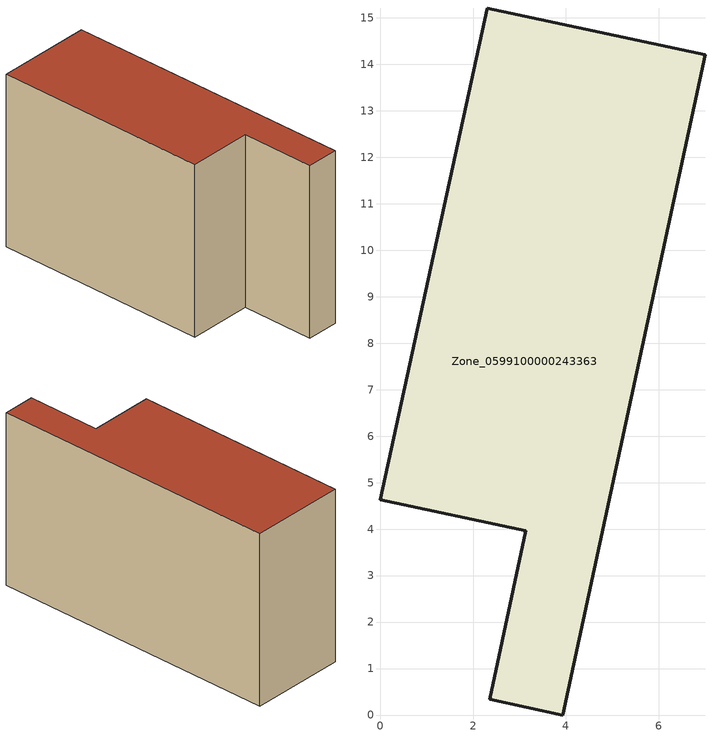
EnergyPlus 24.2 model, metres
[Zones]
Zone_0599100000243363
 floor ground (C_G): 7,14.2 3.93,0 2.36,0.34 3.14,3.96 0,4.63 2.31,15.21 z0
 wall outside (C_F): 3.93,0 7,14.2 2.31,15.21 0,4.63 3.14,3.96 2.36,0.34 3.93,0 z0:8.65
 roof outside (C_R): 2.36,0.34 3.93,0 7,14.2 2.31,15.21 0,4.63 3.14,3.96 z8.65
[BUILDING]
Pand.0599100000243363: North Axis=0; Terrain=City; Loads Convergence Tolerance Value=0.04; Temperature Convergence Tolerance Value=0.4; Solar Distribution=FullExterior; Maximum Number of Warmup Days=25; Minimum Number of Warmup Days=1
[Site:Location]
Rotterdam.The.Hague.AP_ZH_NLD Design_Conditions: Latitude=51.96; Longitude=4.45; Time Zone=1; Elevation=-4.5
[SITE:GROUNDTEMPERATURE:BUILDINGSURFACE]
18, 18, 18, 18, 18, 18, 18, 18, 18, 18, 18, 18
[MATERIAL] Thermal Absorptance=0.9; Solar Absorptance=0.7; Visible Absorptance=0.7
Name | Roughness | Thickness | Conductivity | Density | Specific Heat
G.TI.1975-1991 | MediumSmooth | 0.15 | 0.288461 | 540 | 1210
F.TI.1975-1991 | Rough | 0.3 | 0.230769 | 1920 | 840
R.TI.1975-1991 | MediumRough | 0.2 | 0.153846 | 1500 | 1000
[CONSTRUCTION]
C_G: G.TI.1975-1991
C_F: F.TI.1975-1991
C_R: R.TI.1975-1991
[ZONE]
Zone_0599100000243363: Type=1; Multiplier=1; Ceiling Height=Autocalculate; Volume=Autocalculate; Floor Area=autocalculate; Part of Total Floor Area=Yes
[ZONEINFILTRATION:DESIGNFLOWRATE]
Infil_Zone_0599100000243363: Zone or ZoneList or Space or SpaceList=Zone_0599100000243363; Schedule=AlwaysOn; Design Flow Rate Calculation Method=Flow/Area; Flow Rate per Floor Area=0.003; Constant Term Coefficient=1; Temperature Term Coefficient=0; Velocity Term Coefficient=0; Velocity Squared Term Coefficient=0
[HVACTEMPLATE:ZONE:IDEALLOADSAIRSYSTEM]
Zone_0599100000243363: Maximum Heating Supply Air Temperature=50; Minimum Cooling Supply Air Temperature=13; Maximum Heating Supply Air Humidity Ratio=0.0156; Minimum Cooling Supply Air Humidity Ratio=0.0077; Heating Limit=NoLimit; Cooling Limit=NoLimit; Dehumidification Control Type=ConstantSensibleHeatRatio; Cooling Sensible Heat Ratio=0.7; Dehumidification Setpoint=60; Humidification Control Type=None; Humidification Setpoint=30; Outdoor Air Method=None; Outdoor Air Flow Rate per Person=0.00944; Outdoor Air Flow Rate per Zone Floor Area=0; Outdoor Air Flow Rate per Zone=0; Demand Controlled Ventilation Type=None; Outdoor Air Economizer Type=NoEconomizer; Heat Recovery Type=None; Sensible Heat Recovery Effectiveness=0.7; Latent Heat Recovery Effectiveness=0.65
[ZONECONTROL:THERMOSTAT]
ThermostatControl_Zone_0599100000243363: Zone or ZoneList=Zone_0599100000243363; Control Type Schedule=DualSetpointControlType; Control 1=Thermostat_Zone_0599100000243363; Temperature Difference Between Cutout And Setpoint=0
[THERMOSTATSETPOINT:DUALSETPOINT]
Thermostat_Zone_0599100000243363: Heating Setpoint Temperature Schedule=HeatingSetpoint_Zone_0599100000243363; Cooling Setpoint Temperature Schedule=CoolingSetpoint_Zone_0599100000243363
[SCHEDULE:COMPACT]
HeatingSetpoint_Zone_0599100000243363: Through: 12/31, For: AllDays, Until: 24:00, 21
CoolingSetpoint_Zone_0599100000243363: Through: 12/31, For: AllDays, Until: 24:00, 24
DualSetpointControlType: Through: 12/31, For: AllDays, Until: 24:00, 4
AlwaysOn: Through: 12/31, For: AllDays, Until: 24:00, 1
